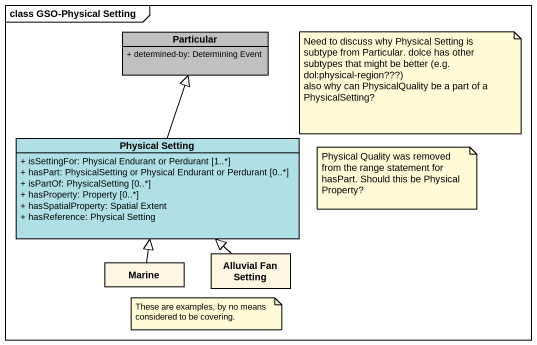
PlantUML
@startuml
mainframe class GSO-Physical Setting
hide circle
hide empty members
skinparam classAttributeIconSize 0
class Particular #C0C0C0 {
  + determined-by: Determining Event
}
class "Physical Setting" as Physical_Setting #B0E0E6 {
  + isSettingFor: Physical Endurant or Perdurant [1..*]
  + hasPart: PhysicalSetting or Physical Endurant or Perdurant [0..*]
  + isPartOf: PhysicalSetting [0..*]
  + hasProperty: Property [0..*]
  + hasSpatialProperty: Spatial Extent
  + hasReference: Physical Setting
}
class Marine
class "Alluvial Fan Setting" as Alluvial_Fan_Setting
Physical_Setting -up-|> Particular
Marine -up-|> Physical_Setting
Alluvial_Fan_Setting -up-|> Physical_Setting
note as N1
  Need to discuss why Physical Setting is subtype from Particular. dolce has other subtypes that might be better (e.g. dol:physical-region???)
  also why can PhysicalQuality be a part of a PhysicalSetting?
end note
note as N2
  Physical Quality was removed from the range statement for hasPart. Should this be Physical Property?
end note
note as N3
  These are examples, by no means considered to be covering.
end note
@enduml
